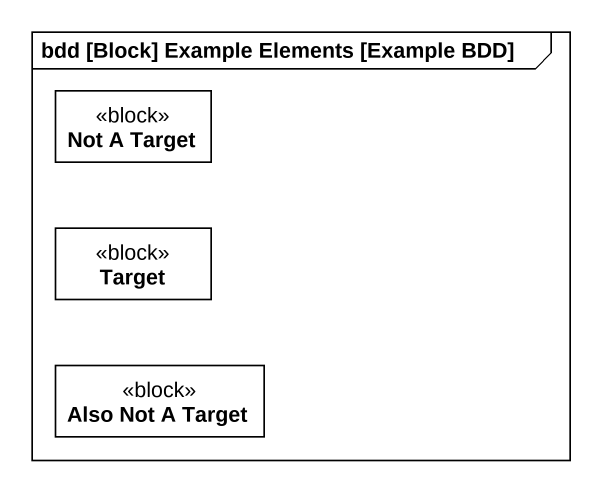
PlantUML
@startuml
mainframe bdd [Block] Example Elements [Example BDD]
hide circle
hide empty members
class "Not A Target" as Not_A_Target <<block>>
class Target <<block>>
class "Also Not A Target" as Also_Not_A_Target <<block>>
@enduml
